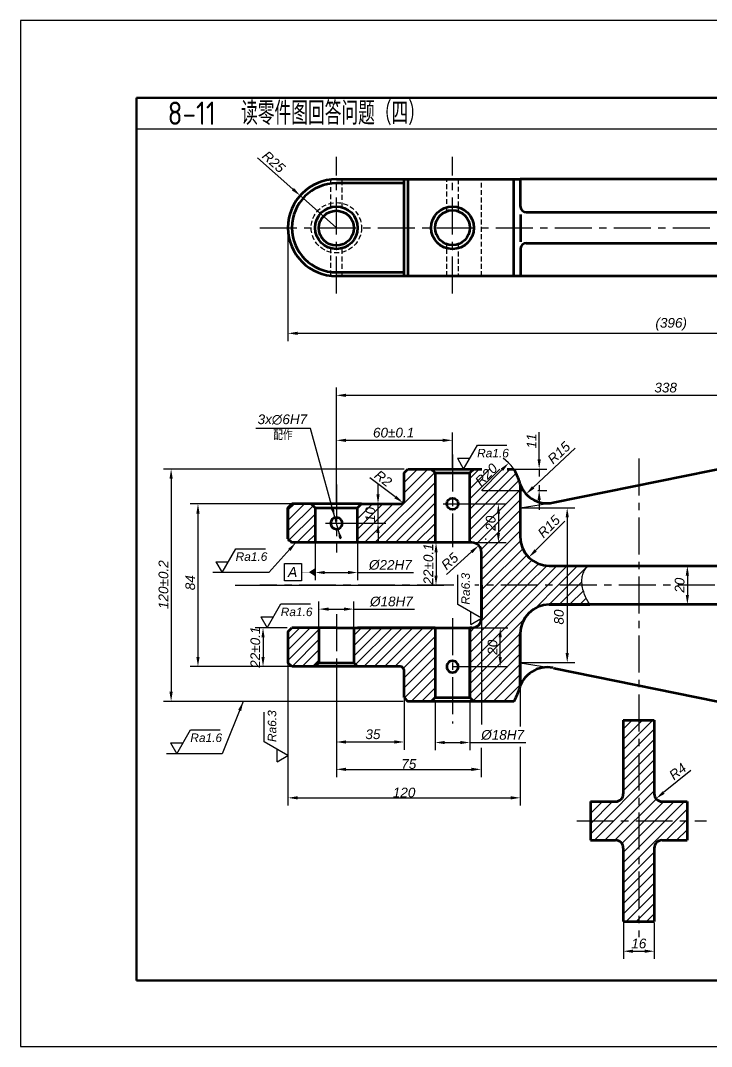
# Model space of a CAD drawing. Header units: millimetres. Extents: x 769 to 2439, y 381 to 1643.
# Drawn here: x 1645 to 1823.5, y 720.8 to 985.8 of the extents above; entities that cross this region are included whole.
import ezdxf
from ezdxf.enums import TextEntityAlignment as Align

# ---------------------------------------------------------------- set-up
doc = ezdxf.new("R2010")
doc.units = ezdxf.units.MM
for name, pattern in [('CENTER', [50.8, 31.75, -6.35, 6.35, -6.35]), ('HIDDEN', [9.525, 6.35, -3.175]), ('HIDDEN2', [0.1875, 0.125, -0.0625])]:
    doc.linetypes.add(name, pattern=pattern)
for name, color, linetype in [('7标注层', 7, 'Continuous'), ('ST尺寸', 7, 'Continuous'), ('文字', 7, 'Continuous'), ('答案细实线', 7, 'Continuous'), ('虚线', 250, 'HIDDEN')]:
    doc.layers.add(name, color=color, linetype=linetype)
doc.layers.add('答案粗实线', color=7, linetype='Continuous', lineweight=60)
doc.layers.add('粗实线', color=7, linetype='Continuous', lineweight=50)
doc.styles.add('DIM', font='ariali.ttf')
doc.styles.add('样式 1', font='ariali.ttf')
doc.styles.add('汉字', font='gbenor.shx', dxfattribs={"height": 5, "bigfont": 'gbcbig.shx'})
doc.dimstyles.new('ISO-25', dxfattribs={"dimtxt": 2.5, "dimasz": 2.5, "dimexe": 1.25, "dimexo": 0.625, "dimtad": 1, "dimdec": 0, "dimtxsty": '样式 1', "dimcen": 2.5, "dimadec": 0, "dimazin": 0, "dimtfac": 1, "dimtdec": 0, "dimtmove": 0, "dimatfit": 3, "dimfxl": 0, "dimarcsym": 0})
doc.dimstyles.get("Standard").update_dxf_attribs({"dimtxt": 2.5, "dimasz": 2.5, "dimexe": 2, "dimexo": 0.0625, "dimgap": 0.5, "dimtad": 1, "dimdec": 0, "dimzin": 0, "dimdsep": 46, "dimtxsty": 'DIM', "dimcen": 0.09, "dimadec": 0, "dimazin": 0, "dimtfac": 1, "dimtdec": 0, "dimtofl": 0, "dimtmove": 0, "dimatfit": 3, "dimfxl": 0, "dimtolj": 1, "dimtzin": 0, "dimarcsym": 0})
doc.dimstyles.new('副本 Standard', dxfattribs={"dimtxt": 2.5, "dimasz": 2.5, "dimexe": 2, "dimexo": 0.2, "dimgap": 0.7, "dimtad": 1, "dimdec": 0, "dimlfac": 2, "dimzin": 0, "dimdsep": 46, "dimtxsty": '汉字', "dimcen": 0.09, "dimadec": 0, "dimazin": 0, "dimtfac": 1, "dimtdec": 0, "dimtofl": 0, "dimtmove": 0, "dimatfit": 0, "dimfxl": 0, "dimtolj": 1, "dimtzin": 0, "dimarcsym": 0})
pattern_1 = [(45, (908.1816, 177.9406), (-1.3258252, 1.3258252), [])]
pattern_2 = [(45, (916.6283, 174.1512), (-1.3258252, 1.3258252), [])]

# ---------------------------------------------------------------- blocks, each defined once
blk = doc.blocks.new('*D71')
at = {"layer": '7标注层', "color": 0, "lineweight": -2, "transparency": 16777216}
for p, q in [((1715.42, 942.22), (1706.25, 950.35)), ((1726.54, 932.26), (1726.72, 932.26)), ((1726.63, 932.17), (1726.63, 932.35))]:
    blk.add_line(p, q, dxfattribs=at)
at = {"layer": '7标注层', "color": 0, "transparency": 16777216}
blk.add_solid([(1715.69, 942.53), (1715.14, 941.91), (1717.28, 940.56)], dxfattribs=at)
at = {"layer": 'Defpoints', "color": 0, "transparency": 16777216}
for p in [(1717.28, 940.56), (1726.63, 932.26)]:
    blk.add_point(p, dxfattribs=at)
at = {"layer": '7标注层', "color": 0, "transparency": 16777216, "insert": (1710.44, 949.28), "char_height": 2.5, "attachment_point": 5, "rotation": 318.4136, "style": 'DIM'}
blk.add_mtext('\\A1;R25', dxfattribs=at)
blk = doc.blocks.new('*D72')
at = {"layer": '7标注层', "color": 0, "lineweight": -2, "transparency": 16777216}
for p, q in [((1715.43, 860.92), (1688.88, 860.92)), ((1690.88, 858.42), (1690.88, 821.42)), ((1715.43, 818.92), (1688.88, 818.92))]:
    blk.add_line(p, q, dxfattribs=at)
at = {"layer": '7标注层', "color": 0, "transparency": 16777216}
for points in [[(1690.46, 858.42), (1691.3, 858.42), (1690.88, 860.92)], [(1690.46, 821.42), (1691.3, 821.42), (1690.88, 818.92)]]:
    blk.add_solid(points, dxfattribs=at)
at = {"layer": 'Defpoints', "color": 0, "transparency": 16777216}
for p in [(1715.63, 860.92), (1690.88, 818.92), (1715.63, 818.92)]:
    blk.add_point(p, dxfattribs=at)
at = {"layer": '7标注层', "color": 0, "transparency": 16777216, "insert": (1688.9, 840.57), "char_height": 2.5, "attachment_point": 5, "rotation": 90, "style": 'DIM'}
blk.add_mtext('\\A1;84', dxfattribs=at)
blk = doc.blocks.new('*D73')
at = {"layer": '7标注层', "color": 0, "lineweight": -2, "transparency": 16777216}
for p, q in [((1737.4, 863.42), (1737.4, 865.92)), ((1734.81, 860.92), (1739.4, 860.92)), ((1723.86, 855.92), (1739.4, 855.92)), ((1737.4, 853.42), (1737.4, 850.92))]:
    blk.add_line(p, q, dxfattribs=at)
at = {"layer": '7标注层', "color": 0, "transparency": 16777216}
for points in [[(1736.98, 863.42), (1737.81, 863.42), (1737.4, 860.92)], [(1736.98, 853.42), (1737.81, 853.42), (1737.4, 855.92)]]:
    blk.add_solid(points, dxfattribs=at)
at = {"layer": 'Defpoints', "color": 0, "transparency": 16777216}
for p in [(1734.61, 860.92), (1737.4, 860.92), (1723.66, 855.92)]:
    blk.add_point(p, dxfattribs=at)
at = {"layer": '7标注层', "color": 0, "transparency": 16777216, "insert": (1735.42, 858.18), "char_height": 2.5, "attachment_point": 5, "rotation": 90, "style": 'DIM'}
blk.add_mtext('\\A1;10', dxfattribs=at)
blk = doc.blocks.new('*D74')
at = {"layer": '7标注层', "color": 0, "lineweight": -2, "ltscale": 25.4, "transparency": 16777216}
for p, q in [((1721.13, 850.85), (1721.13, 841.2)), ((1732.13, 850.85), (1732.13, 841.2)), ((1723.63, 843.2), (1729.63, 843.2)), ((1732.13, 843.2), (1746.54, 843.2))]:
    blk.add_line(p, q, dxfattribs=at)
at = {"layer": '7标注层', "color": 0, "ltscale": 25.4, "transparency": 16777216}
for points in [[(1723.63, 843.62), (1723.63, 842.79), (1721.13, 843.2)], [(1729.63, 843.62), (1729.63, 842.79), (1732.13, 843.2)]]:
    blk.add_solid(points, dxfattribs=at)
at = {"layer": 'Defpoints', "color": 0, "ltscale": 25.4, "transparency": 16777216}
for p in [(1721.13, 850.92), (1732.13, 850.92), (1732.13, 843.2)]:
    blk.add_point(p, dxfattribs=at)
at = {"layer": '7标注层', "color": 0, "ltscale": 25.4, "transparency": 16777216, "insert": (1740.59, 845.13), "char_height": 2.5, "attachment_point": 5, "style": 'DIM'}
blk.add_mtext('\\A1;%%c22H7', dxfattribs=at)
blk = doc.blocks.new('*D75')
at = {"layer": '7标注层', "color": 0, "lineweight": -2, "ltscale": 25.4, "transparency": 16777216}
for p, q in [((1722.13, 828.98), (1722.13, 835.75)), ((1731.13, 828.98), (1731.13, 835.75)), ((1724.63, 833.75), (1728.63, 833.75)), ((1731.13, 833.75), (1746.81, 833.75))]:
    blk.add_line(p, q, dxfattribs=at)
at = {"layer": '7标注层', "color": 0, "ltscale": 25.4, "transparency": 16777216}
for points in [[(1724.63, 834.17), (1724.63, 833.34), (1722.13, 833.75)], [(1728.63, 834.17), (1728.63, 833.34), (1731.13, 833.75)]]:
    blk.add_solid(points, dxfattribs=at)
at = {"layer": 'Defpoints', "color": 0, "ltscale": 25.4, "transparency": 16777216}
for p in [(1731.13, 833.75), (1722.13, 828.92), (1731.13, 828.92)]:
    blk.add_point(p, dxfattribs=at)
at = {"layer": '7标注层', "color": 0, "ltscale": 25.4, "transparency": 16777216, "insert": (1740.86, 835.68), "char_height": 2.5, "attachment_point": 5, "style": 'DIM'}
blk.add_mtext('\\A1;%%c18H7', dxfattribs=at)
blk = doc.blocks.new('*D76')
at = {"layer": '7标注层', "color": 0, "lineweight": -2, "ltscale": 25.4, "transparency": 16777216}
for p, q in [((1752.13, 810.1), (1752.13, 797.29)), ((1761.13, 810.1), (1761.13, 797.29)), ((1754.63, 799.29), (1758.63, 799.29)), ((1761.13, 799.29), (1775.54, 799.29))]:
    blk.add_line(p, q, dxfattribs=at)
at = {"layer": '7标注层', "color": 0, "ltscale": 25.4, "transparency": 16777216}
for points in [[(1754.63, 799.71), (1754.63, 798.88), (1752.13, 799.29)], [(1758.63, 799.71), (1758.63, 798.88), (1761.13, 799.29)]]:
    blk.add_solid(points, dxfattribs=at)
at = {"layer": 'Defpoints', "color": 0, "ltscale": 25.4, "transparency": 16777216}
for p in [(1752.13, 810.17), (1761.13, 810.17), (1761.13, 799.29)]:
    blk.add_point(p, dxfattribs=at)
at = {"layer": '7标注层', "color": 0, "ltscale": 25.4, "transparency": 16777216, "insert": (1769.59, 801.22), "char_height": 2.5, "attachment_point": 5, "style": 'DIM'}
blk.add_mtext('\\A1;%%c18H7', dxfattribs=at)
blk = doc.blocks.new('*D81')
at = {"layer": '7标注层', "color": 0, "lineweight": -2, "transparency": 16777216}
for p, q in [((1807.35, 844.92), (1819.31, 844.92)), ((1817.31, 842.42), (1817.31, 837.42)), ((1807.35, 834.92), (1819.31, 834.92))]:
    blk.add_line(p, q, dxfattribs=at)
at = {"layer": '7标注层', "color": 0, "transparency": 16777216}
for points in [[(1816.89, 842.42), (1817.72, 842.42), (1817.31, 844.92)], [(1816.89, 837.42), (1817.72, 837.42), (1817.31, 834.92)]]:
    blk.add_solid(points, dxfattribs=at)
at = {"layer": 'Defpoints', "color": 0, "transparency": 16777216}
for p in [(1807.15, 844.92), (1807.15, 834.92), (1817.31, 834.92)]:
    blk.add_point(p, dxfattribs=at)
at = {"layer": '7标注层', "color": 0, "transparency": 16777216, "insert": (1815.33, 839.92), "char_height": 2.5, "attachment_point": 5, "rotation": 90, "style": 'DIM'}
blk.add_mtext('\\A1;20', dxfattribs=at)
blk = doc.blocks.new('*D82')
at = {"layer": '7标注层', "color": 0, "lineweight": -2, "transparency": 16777216}
for p, q in [((1765.17, 851.86), (1765.35, 851.86)), ((1765.26, 851.77), (1765.26, 851.95)), ((1761.55, 848.51), (1755.11, 842.7))]:
    blk.add_line(p, q, dxfattribs=at)
at = {"layer": '7标注层', "color": 0, "transparency": 16777216}
blk.add_solid([(1761.27, 848.82), (1761.82, 848.2), (1763.4, 850.18)], dxfattribs=at)
at = {"layer": 'Defpoints', "color": 0, "transparency": 16777216}
for p in [(1765.26, 851.86), (1763.4, 850.18)]:
    blk.add_point(p, dxfattribs=at)
at = {"layer": '7标注层', "color": 0, "transparency": 16777216, "insert": (1755.93, 846.1), "char_height": 2.5, "attachment_point": 5, "rotation": 42.0527, "style": 'DIM'}
blk.add_mtext('\\A1;R5', dxfattribs=at)
blk = doc.blocks.new('*D83')
at = {"layer": '7标注层', "color": 0, "lineweight": -2, "transparency": 16777216}
for p, q in [((1774.33, 859.92), (1788.27, 859.92)), ((1786.27, 857.42), (1786.27, 822.42)), ((1774.33, 819.92), (1788.27, 819.92))]:
    blk.add_line(p, q, dxfattribs=at)
at = {"layer": '7标注层', "color": 0, "transparency": 16777216}
for points in [[(1785.86, 857.42), (1786.69, 857.42), (1786.27, 859.92)], [(1785.86, 822.42), (1786.69, 822.42), (1786.27, 819.92)]]:
    blk.add_solid(points, dxfattribs=at)
at = {"layer": 'Defpoints', "color": 0, "transparency": 16777216}
for p in [(1774.13, 859.92), (1774.13, 819.92), (1786.27, 819.92)]:
    blk.add_point(p, dxfattribs=at)
at = {"layer": '7标注层', "color": 0, "transparency": 16777216, "insert": (1784.14, 831.7), "char_height": 2.5, "attachment_point": 5, "rotation": 90, "style": 'DIM'}
blk.add_mtext('\\A1;80', dxfattribs=at)
blk = doc.blocks.new('*D84')
at = {"layer": '7标注层', "color": 0, "lineweight": -2, "transparency": 16777216}
for p, q in [((1756.83, 828.92), (1770.97, 828.92)), ((1768.97, 821.39), (1768.97, 826.42)), ((1756.83, 818.89), (1770.97, 818.89))]:
    blk.add_line(p, q, dxfattribs=at)
at = {"layer": '7标注层', "color": 0, "transparency": 16777216}
for points in [[(1768.55, 826.42), (1769.38, 826.42), (1768.97, 828.92)], [(1768.55, 821.39), (1769.38, 821.39), (1768.97, 818.89)]]:
    blk.add_solid(points, dxfattribs=at)
at = {"layer": 'Defpoints', "color": 0, "transparency": 16777216}
for p in [(1756.63, 828.92), (1768.97, 828.92), (1756.63, 818.89)]:
    blk.add_point(p, dxfattribs=at)
at = {"layer": '7标注层', "color": 0, "transparency": 16777216, "insert": (1766.99, 823.9), "char_height": 2.5, "attachment_point": 5, "rotation": 90, "style": 'DIM'}
blk.add_mtext('\\A1;20', dxfattribs=at)
blk = doc.blocks.new('*D85')
at = {"layer": '7标注层', "color": 0, "lineweight": -2, "transparency": 16777216}
for p, q in [((1754.22, 860.94), (1770.49, 860.94)), ((1768.49, 858.44), (1768.49, 853.42)), ((1756.83, 850.92), (1770.49, 850.92))]:
    blk.add_line(p, q, dxfattribs=at)
at = {"layer": '7标注层', "color": 0, "transparency": 16777216}
for points in [[(1768.08, 858.44), (1768.91, 858.44), (1768.49, 860.94)], [(1768.08, 853.42), (1768.91, 853.42), (1768.49, 850.92)]]:
    blk.add_solid(points, dxfattribs=at)
at = {"layer": 'Defpoints', "color": 0, "transparency": 16777216}
for p in [(1754.02, 860.94), (1756.63, 850.92), (1768.49, 850.92)]:
    blk.add_point(p, dxfattribs=at)
at = {"layer": '7标注层', "color": 0, "transparency": 16777216, "insert": (1766.52, 855.93), "char_height": 2.5, "attachment_point": 5, "rotation": 90, "style": 'DIM'}
blk.add_mtext('\\A1;20', dxfattribs=at)
blk = doc.blocks.new('*D86')
at = {"layer": '7标注层', "color": 0, "lineweight": -2, "transparency": 16777216}
for p, q in [((1713.93, 828.92), (1705.69, 828.92)), ((1707.69, 826.42), (1707.69, 821.42)), ((1713.93, 818.92), (1705.69, 818.92))]:
    blk.add_line(p, q, dxfattribs=at)
at = {"layer": '7标注层', "color": 0, "transparency": 16777216}
for points in [[(1707.27, 826.42), (1708.1, 826.42), (1707.69, 828.92)], [(1707.27, 821.42), (1708.1, 821.42), (1707.69, 818.92)]]:
    blk.add_solid(points, dxfattribs=at)
at = {"layer": 'Defpoints', "color": 0, "transparency": 16777216}
for p in [(1714.13, 828.92), (1707.69, 818.92), (1714.13, 818.92)]:
    blk.add_point(p, dxfattribs=at)
at = {"layer": '7标注层', "color": 0, "transparency": 16777216, "insert": (1705.71, 823.92), "char_height": 2.5, "attachment_point": 5, "rotation": 90, "style": 'DIM'}
blk.add_mtext('\\A1;22%%p0.1', dxfattribs=at)
blk = doc.blocks.new('*D87')
at = {"layer": '7标注层', "color": 0, "lineweight": -2, "transparency": 16777216}
for p, q in [((1714.81, 850.92), (1754.38, 850.92)), ((1752.38, 848.42), (1752.38, 842.42)), ((1700.52, 839.92), (1754.38, 839.92))]:
    blk.add_line(p, q, dxfattribs=at)
at = {"layer": '7标注层', "color": 0, "transparency": 16777216}
for points in [[(1751.97, 848.42), (1752.8, 848.42), (1752.38, 850.92)], [(1751.97, 842.42), (1752.8, 842.42), (1752.38, 839.92)]]:
    blk.add_solid(points, dxfattribs=at)
at = {"layer": 'Defpoints', "color": 0, "transparency": 16777216}
for p in [(1714.61, 850.92), (1700.32, 839.92), (1752.38, 839.92)]:
    blk.add_point(p, dxfattribs=at)
at = {"layer": '7标注层', "color": 0, "transparency": 16777216, "insert": (1750.41, 845.42), "char_height": 2.5, "attachment_point": 5, "rotation": 90, "style": 'DIM'}
blk.add_mtext('\\A1;22%%p0.1', dxfattribs=at)
blk = doc.blocks.new('*D88')
at = {"layer": '7标注层', "color": 0, "lineweight": -2, "transparency": 16777216}
for p, q in [((1726.63, 861.12), (1726.63, 879.35)), ((1729.13, 877.35), (1754.13, 877.35)), ((1756.63, 870.12), (1756.63, 879.35))]:
    blk.add_line(p, q, dxfattribs=at)
at = {"layer": '7标注层', "color": 0, "transparency": 16777216}
for points in [[(1729.13, 877.76), (1729.13, 876.93), (1726.63, 877.35)], [(1754.13, 877.76), (1754.13, 876.93), (1756.63, 877.35)]]:
    blk.add_solid(points, dxfattribs=at)
at = {"layer": 'Defpoints', "color": 0, "transparency": 16777216}
for p in [(1756.63, 877.35), (1756.63, 869.92), (1726.63, 860.92)]:
    blk.add_point(p, dxfattribs=at)
at = {"layer": '7标注层', "color": 0, "transparency": 16777216, "insert": (1741.42, 879.32), "char_height": 2.5, "attachment_point": 5, "style": 'DIM'}
blk.add_mtext('\\A1;60%%p0.1', dxfattribs=at)
blk = doc.blocks.new('*D89')
at = {"layer": '7标注层', "color": 0, "lineweight": -2, "transparency": 16777216}
for p, q in [((1744.18, 869.92), (1681.94, 869.92)), ((1683.94, 867.42), (1683.94, 812.42)), ((1743.93, 809.92), (1681.94, 809.92))]:
    blk.add_line(p, q, dxfattribs=at)
at = {"layer": '7标注层', "color": 0, "transparency": 16777216}
for points in [[(1683.52, 867.42), (1684.36, 867.42), (1683.94, 869.92)], [(1683.52, 812.42), (1684.36, 812.42), (1683.94, 809.92)]]:
    blk.add_solid(points, dxfattribs=at)
at = {"layer": 'Defpoints', "color": 0, "transparency": 16777216}
for p in [(1744.38, 869.92), (1683.94, 809.92), (1744.13, 809.92)]:
    blk.add_point(p, dxfattribs=at)
at = {"layer": '7标注层', "color": 0, "transparency": 16777216, "insert": (1681.97, 840.07), "char_height": 2.5, "attachment_point": 5, "rotation": 90, "style": 'DIM'}
blk.add_mtext('\\A1;120%%p0.2', dxfattribs=at)
blk = doc.blocks.new('*D90')
at = {"layer": '7标注层', "color": 0, "lineweight": -2, "transparency": 16777216}
for p, q in [((1726.63, 818.72), (1726.63, 797.43)), ((1744.13, 810.72), (1744.13, 797.43)), ((1729.13, 799.43), (1741.63, 799.43))]:
    blk.add_line(p, q, dxfattribs=at)
at = {"layer": '7标注层', "color": 0, "transparency": 16777216}
for points in [[(1729.13, 799.85), (1729.13, 799.01), (1726.63, 799.43)], [(1741.63, 799.85), (1741.63, 799.01), (1744.13, 799.43)]]:
    blk.add_solid(points, dxfattribs=at)
at = {"layer": 'Defpoints', "color": 0, "transparency": 16777216}
for p in [(1726.63, 818.92), (1744.13, 810.92), (1744.13, 799.43)]:
    blk.add_point(p, dxfattribs=at)
at = {"layer": '7标注层', "color": 0, "transparency": 16777216, "insert": (1736.08, 801.41), "char_height": 2.5, "attachment_point": 5, "style": 'DIM'}
blk.add_mtext('\\A1;35', dxfattribs=at)
blk = doc.blocks.new('*D93')
at = {"layer": '7标注层', "color": 0, "lineweight": -2, "transparency": 16777216}
for p, q in [((1726.63, 861.12), (1726.63, 890.97)), ((1895.63, 885.12), (1895.63, 890.97)), ((1729.13, 888.97), (1893.13, 888.97))]:
    blk.add_line(p, q, dxfattribs=at)
at = {"layer": '7标注层', "color": 0, "transparency": 16777216}
for points in [[(1729.13, 889.39), (1729.13, 888.56), (1726.63, 888.97)], [(1893.13, 889.39), (1893.13, 888.56), (1895.63, 888.97)]]:
    blk.add_solid(points, dxfattribs=at)
at = {"layer": 'Defpoints', "color": 0, "transparency": 16777216}
for p in [(1895.63, 888.97), (1895.63, 884.92), (1726.63, 860.92)]:
    blk.add_point(p, dxfattribs=at)
at = {"layer": '7标注层', "color": 0, "transparency": 16777216, "insert": (1811.71, 890.95), "char_height": 2.5, "attachment_point": 5, "style": 'DIM'}
blk.add_mtext('\\A1;338', dxfattribs=at)
blk = doc.blocks.new('*D94')
at = {"layer": '7标注层', "color": 0, "lineweight": -2, "transparency": 16777216}
for p, q in [((1714.13, 932.06), (1714.13, 902.99)), ((1912.13, 932.06), (1912.13, 902.99)), ((1716.63, 904.99), (1909.63, 904.99))]:
    blk.add_line(p, q, dxfattribs=at)
at = {"layer": '7标注层', "color": 0, "transparency": 16777216}
for points in [[(1716.63, 905.4), (1716.63, 904.57), (1714.13, 904.99)], [(1909.63, 905.4), (1909.63, 904.57), (1912.13, 904.99)]]:
    blk.add_solid(points, dxfattribs=at)
at = {"layer": 'Defpoints', "color": 0, "transparency": 16777216}
for p in [(1714.13, 932.26), (1912.13, 932.26), (1912.13, 904.99)]:
    blk.add_point(p, dxfattribs=at)
at = {"layer": '7标注层', "color": 0, "transparency": 16777216, "insert": (1813.13, 907.32), "char_height": 2.5, "attachment_point": 5, "style": 'DIM'}
blk.add_mtext('\\A1;(396)', dxfattribs=at)
blk = doc.blocks.new('*D207')
at = {"layer": 'Defpoints', "color": 0, "transparency": 16777216}
for p in [(1800.77, 753.03), (1808.77, 753.03), (1808.77, 745.39)]:
    blk.add_point(p, dxfattribs=at)
at = {"layer": 'ST尺寸', "color": 0, "lineweight": -2, "transparency": 16777216}
for p, q in [((1800.77, 752.83), (1800.77, 743.39)), ((1808.77, 752.83), (1808.77, 743.39)), ((1803.27, 745.39), (1806.27, 745.39))]:
    blk.add_line(p, q, dxfattribs=at)
at = {"layer": 'ST尺寸', "color": 0, "transparency": 16777216}
for points in [[(1803.27, 745.81), (1803.27, 744.97), (1800.77, 745.39)], [(1806.27, 745.81), (1806.27, 744.97), (1808.77, 745.39)]]:
    blk.add_solid(points, dxfattribs=at)
at = {"layer": 'ST尺寸', "color": 0, "transparency": 16777216, "insert": (1804.77, 747.37), "char_height": 2.5, "attachment_point": 5, "style": 'DIM'}
blk.add_mtext('\\A1;16', dxfattribs=at)
blk = doc.blocks.new('*D208')
at = {"layer": 'Defpoints', "color": 0, "transparency": 16777216}
for p in [(1809.21, 784.78), (1810.77, 786.03)]:
    blk.add_point(p, dxfattribs=at)
at = {"layer": 'ST尺寸', "color": 0, "lineweight": -2, "transparency": 16777216}
blk.add_line((1818.23, 792.08), (1811.16, 786.35), dxfattribs=at)
at = {"layer": 'ST尺寸', "color": 0, "transparency": 16777216}
blk.add_solid([(1810.89, 786.67), (1811.42, 786.03), (1809.21, 784.78)], dxfattribs=at)
at = {"layer": 'ST尺寸', "color": 0, "transparency": 16777216, "insert": (1814.81, 791.82), "char_height": 2.5, "attachment_point": 5, "rotation": 39.0236, "style": 'DIM'}
blk.add_mtext('\\A1;R4', dxfattribs=at)
blk = doc.blocks.new('*D209')
at = {"layer": 'Defpoints', "color": 0, "transparency": 16777216}
for p in [(1781.63, 852.42), (1776.33, 847.11)]:
    blk.add_point(p, dxfattribs=at)
at = {"layer": 'ST尺寸', "color": 0, "lineweight": -2, "transparency": 16777216}
blk.add_line((1785.65, 856.43), (1778.1, 848.88), dxfattribs=at)
at = {"layer": 'ST尺寸', "color": 0, "transparency": 16777216}
blk.add_solid([(1777.8, 849.17), (1778.39, 848.59), (1776.33, 847.11)], dxfattribs=at)
at = {"layer": 'ST尺寸', "color": 0, "transparency": 16777216, "insert": (1781.53, 855.11), "char_height": 2.5, "attachment_point": 5, "rotation": 45, "style": 'DIM'}
blk.add_mtext('\\A1;R15', dxfattribs=at)
blk = doc.blocks.new('*D210')
at = {"layer": 'Defpoints', "color": 0, "transparency": 16777216}
for p in [(1771.17, 871.52), (1764.13, 864.42)]:
    blk.add_point(p, dxfattribs=at)
at = {"layer": 'ST尺寸', "color": 0, "lineweight": -2, "transparency": 16777216}
blk.add_line((1764.13, 864.42), (1769.41, 869.75), dxfattribs=at)
at = {"layer": 'ST尺寸', "color": 0, "transparency": 16777216}
blk.add_solid([(1769.11, 870.04), (1769.71, 869.45), (1771.17, 871.52)], dxfattribs=at)
at = {"layer": 'ST尺寸', "color": 0, "transparency": 16777216, "insert": (1765.37, 868.47), "char_height": 2.5, "attachment_point": 5, "rotation": 45.2911, "style": 'DIM'}
blk.add_mtext('\\A1;R20', dxfattribs=at)
blk = doc.blocks.new('*D211')
at = {"layer": 'Defpoints', "color": 0, "transparency": 16777216}
for p in [(1781.12, 868.61), (1775.65, 863.48)]:
    blk.add_point(p, dxfattribs=at)
at = {"layer": 'ST尺寸', "color": 0, "lineweight": -2, "transparency": 16777216}
blk.add_line((1788.29, 875.31), (1777.47, 865.19), dxfattribs=at)
at = {"layer": 'ST尺寸', "color": 0, "transparency": 16777216}
blk.add_solid([(1777.19, 865.5), (1777.76, 864.89), (1775.65, 863.48)], dxfattribs=at)
at = {"layer": 'ST尺寸', "color": 0, "transparency": 16777216, "insert": (1784.13, 874.13), "char_height": 2.5, "attachment_point": 5, "rotation": 43.1009, "style": 'DIM'}
blk.add_mtext('\\A1;R15', dxfattribs=at)

msp = doc.modelspace()

# ---------------------------------------------------------------- hatches: boundary and pattern name
at = {"layer": 'ST尺寸'}
h = msp.add_hatch(dxfattribs=at)
h.set_pattern_fill('ANSI31', color=256, scale=15, style=0)
h.set_pattern_definition(pattern_2)
h.paths.add_polyline_path([(1790.088, 839.915), (1790.036, 840.296), (1790.003, 840.668), (1789.989, 841.031), (1789.995, 841.384), (1790.021, 841.729), (1790.065, 842.064), (1790.13, 842.39), (1790.214, 842.707), (1790.317, 843.015), (1790.44, 843.314), (1790.582, 843.604), (1790.744, 843.884), (1790.925, 844.156), (1791.126, 844.418), (1791.346, 844.671), (1791.586, 844.915), (1781.634, 844.915, -0.4142136), (1774.134, 852.415), (1774.134, 865.89, -0.0322209), (1773.843, 866.811, 0.0853168), (1772.486, 869.915), (1771.817, 869.915), (1770.747, 869.915), (1764.23, 869.915), (1762.134, 869.915), (1761.134, 868.915), (1761.134, 850.915), (1761.634, 850.915, -0.4142136), (1764.134, 848.415), (1764.134, 839.915)])
h.paths.add_polyline_path([(1752.134, 850.915), (1752.134, 868.915), (1751.134, 869.915), (1745.134, 869.915), (1744.134, 868.915), (1744.134, 861.915, -0.4142136), (1743.134, 860.915), (1733.134, 860.915), (1732.134, 859.915), (1732.134, 850.915)])
h.paths.add_polyline_path([(1764.617, 853.446), (1764.617, 858.408), (1768.42, 858.408), (1768.42, 853.446)], flags=24)
h.paths.add_polyline_path([(1761.369, 867.134), (1766.664, 872.483), (1769.366, 869.807), (1764.072, 864.459)], flags=9)
h.paths.add_polyline_path([(1733.518, 855.855), (1733.518, 860.505), (1737.321, 860.505), (1737.321, 855.855)], flags=24)
h = msp.add_hatch(dxfattribs=at)
h.set_pattern_fill('ANSI31', color=256, scale=15, style=0)
h.set_pattern_definition(pattern_1)
h.paths.add_polyline_path([(1721.134, 860.665), (1720.884, 860.915), (1714.384, 860.915), (1714.134, 860.665), (1714.134, 850.915), (1721.134, 850.915)])
h = msp.add_hatch(dxfattribs=at)
h.set_pattern_fill('ANSI31', color=256, scale=15, style=0)
h.set_pattern_definition(pattern_2)
h.paths.add_polyline_path([(1764.134, 831.399, -0.4123078), (1761.634, 828.915), (1761.134, 828.915), (1761.134, 810.915), (1762.134, 809.915), (1764.064, 809.915)])
h.paths.add_polyline_path([(1722.134, 828.915), (1715.134, 828.915), (1714.134, 827.915), (1714.134, 819.915), (1715.134, 818.915), (1721.134, 818.915), (1722.134, 819.915)])
h.paths.add_polyline_path([(1743.134, 818.915, -0.4142136), (1744.134, 817.915), (1744.134, 810.915), (1745.134, 809.915), (1751.134, 809.915), (1752.134, 810.915), (1752.134, 828.915), (1731.134, 828.915), (1731.134, 819.915), (1732.134, 818.915)])
h.paths.add_polyline_path([(1764.064, 809.915), (1772.486, 809.915, 0.0853168), (1773.843, 813.02, -0.0322209), (1774.134, 813.94), (1774.134, 827.415, -0.4142136), (1781.634, 834.915), (1792.073, 834.915), (1791.685, 835.606), (1791.338, 836.277), (1791.03, 836.93), (1790.762, 837.564), (1790.534, 838.18), (1790.346, 838.777), (1790.197, 839.356), (1790.088, 839.915), (1764.134, 839.915), (1764.134, 831.415, -0.0016278), (1764.134, 831.399)])
h.paths.add_polyline_path([(1765.089, 821.42), (1765.089, 826.383), (1768.892, 826.383), (1768.892, 821.42)], flags=24)
h = msp.add_hatch(dxfattribs=at)
h.set_pattern_fill('ANSI31', color=256, scale=15, style=0)
h.set_pattern_definition(pattern_1)
h.paths.add_polyline_path([(1804.767, 779.034), (1792.267, 779.034), (1792.267, 774.034), (1798.767, 774.034, -0.4142136), (1800.767, 772.034), (1800.767, 753.034), (1804.767, 753.034)])
h.paths.add_polyline_path([(1804.767, 805.034), (1800.767, 805.034), (1800.767, 786.034, -0.4142136), (1798.767, 784.034), (1792.267, 784.034), (1792.267, 779.034), (1804.767, 779.034)])
h.paths.add_polyline_path([(1817.267, 784.034), (1810.767, 784.034, -0.4142136), (1808.767, 786.034), (1808.767, 805.034), (1804.767, 805.034), (1804.767, 779.034), (1817.267, 779.034)])
h.paths.add_polyline_path([(1817.267, 779.034), (1804.767, 779.034), (1804.767, 753.034), (1808.767, 753.034), (1808.767, 772.034, -0.4142136), (1810.767, 774.034), (1817.267, 774.034)])
at = {"layer": '答案细实线'}
msp.add_hatch(color=256, dxfattribs=at).paths.add_polyline_path([(1721.135, 842.275), (1721.135, 844.288), (1719.61, 843.281)])

# ---------------------------------------------------------------- linework, layer by layer
at = {"linetype": 'CENTER', "ltscale": 0.3}
for p, q in [((1726.634, 915.283), (1726.634, 950.569)), ((1756.634, 915.283), (1756.634, 950.569)), ((1706.889, 932.262), (1890.075, 932.262)), ((1756.634, 873.65), (1756.634, 849.766)), ((1804.767, 872.641), (1804.767, 749.011)), ((1726.634, 865.915), (1726.634, 848.415)), ((1757.009, 839.915), (1706.889, 839.915)), ((1915.837, 839.915), (1762.434, 839.915)), ((1726.634, 832.415), (1726.634, 813.915)), ((1756.634, 831.415), (1756.634, 804.242)), ((1788.734, 779.034), (1822.261, 779.034))]:
    msp.add_line(p, q, dxfattribs=at)
at = {"layer": '7标注层'}
for p, q in [((1759.504, 869.915), (1763.06, 876.075)), ((1759.504, 869.915), (1763.06, 876.075)), ((1763.06, 876.075), (1770.713, 876.075)), ((1757.887, 872.715), (1761.121, 872.715)), ((1757.887, 872.715), (1759.504, 869.915)), ((1757.887, 872.715), (1759.504, 869.915)), ((1757.887, 872.715), (1761.121, 872.715)), ((1697.119, 843.188), (1700.675, 849.348)), ((1697.119, 843.188), (1700.675, 849.348)), ((1700.675, 849.348), (1708.328, 849.348)), ((1695.502, 845.988), (1698.735, 845.988)), ((1695.502, 845.988), (1697.119, 843.188)), ((1695.502, 845.988), (1697.119, 843.188)), ((1695.502, 845.988), (1698.735, 845.988)), ((1757.974, 834.972), (1757.974, 842.624)), ((1708.768, 828.915), (1712.325, 835.075)), ((1708.768, 828.915), (1712.325, 835.075)), ((1712.325, 835.075), (1719.977, 835.075)), ((1764.134, 831.415), (1757.974, 834.972)), ((1764.134, 831.415), (1757.974, 834.972)), ((1761.334, 829.799), (1761.334, 833.032)), ((1761.334, 829.799), (1761.334, 833.032)), ((1707.152, 831.715), (1710.385, 831.715)), ((1707.152, 831.715), (1708.768, 828.915)), ((1707.152, 831.715), (1708.768, 828.915)), ((1707.152, 831.715), (1710.385, 831.715)), ((1761.334, 829.799), (1764.134, 831.415)), ((1761.334, 829.799), (1764.134, 831.415)), ((1707.974, 799.484), (1707.974, 807.137)), ((1685.417, 796.398), (1688.973, 802.558)), ((1685.417, 796.398), (1688.973, 802.558)), ((1688.973, 802.558), (1696.626, 802.558)), ((1683.8, 799.198), (1687.033, 799.198)), ((1683.8, 799.198), (1685.417, 796.398)), ((1683.8, 799.198), (1685.417, 796.398)), ((1683.8, 799.198), (1687.033, 799.198)), ((1714.134, 795.928), (1707.974, 799.484)), ((1714.134, 795.928), (1707.974, 799.484)), ((1711.334, 794.311), (1711.334, 797.544)), ((1711.334, 794.311), (1711.334, 797.544)), ((1711.334, 794.311), (1714.134, 795.928)), ((1711.334, 794.311), (1714.134, 795.928))]:
    msp.add_line(p, q, dxfattribs=at)
at = {"layer": '7标注层', "ltscale": 25.4}
for p, q in [((1741.847, 862.716), (1735.288, 867.673)), ((1743.044, 861.915), (1743.224, 861.915)), ((1743.134, 861.825), (1743.134, 862.005)), ((1774.134, 859.915), (1782.814, 861.298)), ((1714.134, 819.915), (1714.134, 783.007)), ((1726.634, 818.853), (1726.634, 790.366)), ((1774.134, 819.915), (1782.814, 818.533)), ((1774.134, 813.392), (1774.134, 803.412)), ((1764.044, 797.919), (1764.044, 790.366)), ((1774.134, 798.2), (1774.134, 783.007)), ((1729.134, 792.366), (1761.544, 792.366)), ((1716.634, 785.007), (1771.634, 785.007))]:
    msp.add_line(p, q, dxfattribs=at)
msp.add_lwpolyline([(1727.784, 851.817), (1719.934, 880.425), (1719.934, 880.425)], dxfattribs=at)
for points in [[(1742.098, 863.048), (1741.596, 862.383), (1743.842, 861.208)], [(1726.012, 859.864), (1726.271, 857.342), (1725.208, 859.644)], [(1728.108, 852.185), (1727.05, 854.488), (1727.304, 851.966)], [(1729.134, 792.783), (1729.134, 791.949), (1726.634, 792.366)], [(1761.544, 792.783), (1761.544, 791.949), (1764.044, 792.366)], [(1716.634, 785.424), (1716.634, 784.591), (1714.134, 785.007)], [(1771.634, 785.424), (1771.634, 784.591), (1774.134, 785.007)]]:
    msp.add_solid(points, dxfattribs=at)
at = {"layer": 'ST尺寸'}
for p, q in [((1717.285, 940.559), (1726.634, 932.262)), ((1719.934, 880.425), (1705.84, 880.425)), ((1779.026, 872.415), (1779.026, 879.416)), ((1771.817, 869.915), (1781.026, 869.915)), ((1779.026, 869.915), (1779.026, 868.032)), ((1764.334, 864.415), (1774.906, 864.415)), ((1778.654, 864.415), (1781.026, 864.415)), ((1779.026, 865.737), (1779.026, 864.415)), ((1779.026, 861.915), (1779.026, 859.415)), ((1737.398, 855.915), (1737.398, 860.915)), ((1764.134, 831.415), (1764.134, 803.96))]:
    msp.add_line(p, q, dxfattribs=at)
msp.add_arc((1764.134, 864.415), 10, 13.86107, 56.21738, dxfattribs=at)
for points in [[(1778.609, 872.415), (1779.443, 872.415), (1779.026, 869.915)], [(1778.609, 861.915), (1779.443, 861.915), (1779.026, 864.415)]]:
    msp.add_solid(points, dxfattribs=at)
at = {"layer": '答案粗实线', "color": 7, "linetype": 'Continuous', "ltscale": 25.4}
for p, q in [((1726.634, 944.762), (1743.134, 944.762)), ((1744.134, 943.767), (1726.634, 943.767)), ((1743.134, 944.762), (1744.384, 944.762)), ((1744.134, 919.762), (1744.134, 944.762)), ((1744.384, 944.762), (1774.134, 944.762)), ((1745.134, 944.762), (1745.134, 919.762)), ((1772.486, 919.762), (1772.486, 944.762)), ((1776.634, 944.762), (1774.134, 944.762)), ((1774.197, 937.762), (1774.197, 944.762)), ((1854.264, 944.762), (1776.634, 944.762)), ((1774.197, 935.689), (1774.197, 928.595)), ((1775.697, 936.262), (1782.814, 936.262)), ((1782.814, 936.262), (1871.041, 936.262)), ((1775.697, 928.262), (1782.814, 928.262)), ((1782.814, 928.262), (1871.041, 928.262)), ((1774.197, 926.762), (1774.197, 919.762)), ((1726.634, 920.762), (1744.134, 920.762)), ((1743.134, 919.762), (1726.634, 919.762)), ((1744.384, 919.762), (1743.134, 919.762)), ((1774.134, 919.762), (1744.384, 919.762)), ((1776.634, 919.762), (1774.134, 919.762)), ((1854.264, 919.762), (1776.634, 919.762)), ((1744.134, 868.915), (1745.134, 869.915)), ((1745.134, 869.915), (1764.23, 869.915)), ((1752.134, 868.915), (1751.134, 869.915)), ((1762.134, 869.915), (1761.134, 868.915)), ((1770.747, 869.915), (1772.486, 869.915)), ((1744.134, 861.915), (1744.134, 868.915)), ((1752.134, 868.915), (1752.134, 850.915)), ((1752.134, 868.915), (1752.134, 850.915)), ((1752.134, 868.915), (1761.134, 868.915)), ((1761.134, 850.915), (1761.134, 868.915)), ((1761.134, 850.915), (1761.134, 868.915)), ((1774.134, 865.89), (1774.134, 852.415)), ((1774.134, 865.89), (1774.134, 852.415)), ((1714.134, 859.915), (1715.134, 860.915)), ((1714.134, 851.915), (1714.134, 859.915)), ((1714.134, 859.915), (1714.134, 851.915)), ((1733.134, 860.915), (1715.134, 860.915)), ((1721.134, 859.915), (1720.134, 860.915)), ((1721.134, 859.915), (1721.134, 850.915)), ((1721.134, 859.915), (1721.134, 850.915)), ((1721.134, 859.915), (1732.134, 859.915)), ((1732.134, 859.915), (1733.134, 860.915)), ((1732.134, 850.915), (1732.134, 859.915)), ((1732.134, 850.915), (1732.134, 859.915)), ((1733.134, 860.915), (1743.134, 860.915)), ((1714.134, 851.915), (1715.134, 850.915)), ((1721.134, 850.915), (1715.134, 850.915)), ((1726.634, 850.915), (1715.134, 850.915)), ((1721.134, 850.915), (1721.134, 850.915)), ((1761.634, 850.915), (1726.634, 850.915)), ((1732.134, 850.915), (1732.134, 850.915)), ((1752.134, 850.915), (1732.134, 850.915)), ((1761.634, 850.915), (1761.134, 850.915)), ((1764.134, 839.915), (1764.134, 848.415)), ((1764.134, 831.415), (1764.134, 848.415)), ((1781.634, 844.915), (1791.586, 844.915)), ((1781.634, 844.915), (1828.863, 844.915)), ((1764.134, 839.915), (1764.134, 839.915)), ((1764.134, 839.915), (1764.134, 831.415)), ((1781.634, 834.915), (1792.073, 834.915)), ((1828.863, 834.915), (1781.634, 834.915)), ((1714.134, 827.915), (1715.134, 828.915)), ((1714.134, 827.915), (1714.134, 819.915)), ((1714.134, 827.915), (1714.134, 819.915)), ((1721.134, 828.915), (1715.134, 828.915)), ((1726.634, 828.915), (1715.134, 828.915)), ((1726.634, 828.915), (1761.634, 828.915)), ((1752.134, 828.915), (1732.134, 828.915)), ((1752.134, 828.915), (1752.134, 810.915)), ((1761.134, 828.915), (1761.134, 810.915)), ((1761.634, 828.915), (1761.134, 828.915)), ((1761.134, 810.915), (1761.134, 828.915)), ((1774.134, 813.94), (1774.134, 827.415)), ((1774.134, 827.415), (1774.134, 813.94)), ((1715.134, 818.915), (1714.134, 819.915)), ((1714.134, 819.165), (1714.134, 819.165)), ((1732.134, 818.915), (1715.134, 818.915)), ((1743.134, 818.915), (1732.134, 818.915)), ((1744.134, 810.915), (1744.134, 817.915)), ((1744.134, 810.915), (1745.134, 809.915)), ((1751.134, 809.915), (1752.134, 810.915)), ((1752.134, 810.915), (1761.134, 810.915)), ((1761.134, 810.915), (1762.134, 809.915)), ((1751.134, 809.915), (1745.134, 809.915)), ((1772.486, 809.915), (1751.134, 809.915))]:
    msp.add_line(p, q, dxfattribs=at)
at = {"layer": '答案粗实线', "ltscale": 25.4}
for p, q in [((1782.624, 861.259), (1872.541, 879.598)), ((1722.134, 828.915), (1722.134, 819.915)), ((1731.134, 828.915), (1731.134, 819.915)), ((1722.134, 819.915), (1721.134, 818.915)), ((1722.134, 819.915), (1731.134, 819.915)), ((1731.134, 819.915), (1732.134, 818.915)), ((1782.814, 818.533), (1872.541, 800.232)), ((1800.767, 805.034), (1800.767, 786.034)), ((1800.767, 805.034), (1808.767, 805.034)), ((1808.767, 805.034), (1808.767, 786.034)), ((1792.267, 784.034), (1798.767, 784.034)), ((1792.267, 784.034), (1792.267, 774.034)), ((1810.767, 784.034), (1817.267, 784.034)), ((1817.267, 784.034), (1817.267, 774.034)), ((1792.267, 774.034), (1798.767, 774.034)), ((1810.767, 774.034), (1817.267, 774.034)), ((1800.767, 772.034), (1800.767, 753.034)), ((1808.767, 772.034), (1808.767, 753.034)), ((1800.767, 753.034), (1808.767, 753.034))]:
    msp.add_line(p, q, dxfattribs=at)
for centre, radius in [((1726.634, 932.262), 5.5), ((1726.634, 932.172), 4.5), ((1756.634, 932.262), 5.5), ((1756.634, 932.262), 4.5)]:
    msp.add_circle(centre, radius, dxfattribs=at)
at = {"layer": '答案粗实线', "color": 7, "linetype": 'Continuous', "ltscale": 25.4}
msp.add_circle((1756.634, 860.939), 1.5, dxfattribs=at)
at = {"layer": '答案粗实线', "ltscale": 25.4}
for centre, radius, start, end in [((1726.634, 932.262), 12.5, 90, 270), ((1726.634, 932.262), 11.5, 90, 270), ((1798.767, 786.034), 2, 270, 0), ((1810.767, 786.034), 2, 180, 270), ((1798.767, 772.034), 2, 0, 90), ((1810.767, 772.034), 2, 90, 180)]:
    msp.add_arc(centre, radius, start, end, dxfattribs=at)
at = {"layer": '答案粗实线', "color": 7, "linetype": 'Continuous', "ltscale": 25.4}
for centre, radius, start, end in [((1775.697, 937.762), 1.5, 180, 270), ((1775.697, 926.762), 1.5, 90, 180), ((1764.134, 864.415), 10, 13.86107, 33.36701), ((1781.125, 868.608), 7.5, 193.86107, 281.5278), ((1743.134, 861.915), 1, 270, 0), ((1726.662, 855.915), 1.5, 91.03756, 268.96244), ((1726.662, 855.915), 1.5, 268.96244, 91.03756), ((1761.634, 850.915), 0, 0, 0), ((1761.634, 848.415), 2.5, 0, 90), ((1761.634, 848.415), 2.5, 0, 90), ((1781.634, 852.415), 7.5, 180, 270), ((1781.634, 827.415), 7.5, 90, 180), ((1761.634, 831.415), 2.5, 270, 0), ((1761.634, 831.415), 2.5, 270, 0), ((1743.134, 817.915), 1, 0, 90), ((1756.634, 818.892), 1.5, 359.92109, 180.07891), ((1756.634, 818.888), 1.5, 179.92109, 0.07891), ((1781.125, 811.223), 7.5, 78.4722, 166.13893), ((1764.134, 815.415), 10, 326.63299, 346.13893)]:
    msp.add_arc(centre, radius, start, end, dxfattribs=at)
at = {"layer": '答案粗实线', "color": 7, "linetype": 'HIDDEN2', "ltscale": 25.4}
for start, end in [(87.2637, 91.85467), (0, 19.69356), (264.50019, 274.86802)]:
    msp.add_arc((1726.662, 855.915), 1.5, start, end, dxfattribs=at)
at = {"layer": '答案细实线'}
for p, q in [((2017.039, 985.782), (1645.039, 985.782)), ((1645.039, 985.782), (1645.039, 720.782)), ((1675.039, 957.782), (2000.039, 957.782)), ((1645.039, 720.782), (2017.039, 720.782))]:
    msp.add_line(p, q, dxfattribs=at)
at = {"layer": '答案细实线', "color": 7, "linetype": 'Continuous', "ltscale": 25.4}
for p, q in [((1790.214, 842.707), (1790.13, 842.39)), ((1790.317, 843.015), (1790.214, 842.707)), ((1790.44, 843.314), (1790.317, 843.015)), ((1790.582, 843.604), (1790.44, 843.314)), ((1790.744, 843.884), (1790.582, 843.604)), ((1790.925, 844.156), (1790.744, 843.884)), ((1791.126, 844.418), (1790.925, 844.156)), ((1791.346, 844.671), (1791.126, 844.418)), ((1791.586, 844.915), (1791.346, 844.671)), ((1789.995, 841.384), (1789.989, 841.031)), ((1789.989, 841.031), (1790.003, 840.668)), ((1790.021, 841.729), (1789.995, 841.384)), ((1790.003, 840.668), (1790.036, 840.296)), ((1790.065, 842.064), (1790.021, 841.729)), ((1790.036, 840.296), (1790.088, 839.915)), ((1790.13, 842.39), (1790.065, 842.064)), ((1790.197, 839.356), (1790.088, 839.915)), ((1790.346, 838.777), (1790.197, 839.356)), ((1790.534, 838.18), (1790.346, 838.777)), ((1790.762, 837.564), (1790.534, 838.18)), ((1791.03, 836.93), (1790.762, 837.564)), ((1791.338, 836.277), (1791.03, 836.93)), ((1791.685, 835.606), (1791.338, 836.277)), ((1792.073, 834.915), (1791.685, 835.606))]:
    msp.add_line(p, q, dxfattribs=at)
at = {"layer": '答案细实线', "const_width": 0.08}
for points in [[(1713.243, 845.513), (1717.593, 845.513), (1717.593, 841.049), (1713.243, 841.049), (1713.243, 845.513)], [(1719.61, 843.281), (1717.593, 843.281)], [(1721.135, 844.288), (1719.61, 843.281)], [(1721.135, 842.275), (1719.61, 843.281)]]:
    msp.add_lwpolyline(points, dxfattribs=at)
at = {"layer": '答案细实线'}
msp.add_lwpolyline([(1717.593, 845.513), (1717.593, 841.049), (1713.243, 841.049), (1713.243, 845.513)], close=True, dxfattribs=at)
at = {"layer": '粗实线'}
for p, q in [((2000.039, 965.782), (1675.039, 965.782)), ((1675.039, 965.782), (1675.039, 737.782)), ((1675.039, 737.782), (2000.039, 737.782))]:
    msp.add_line(p, q, dxfattribs=at)
at = {"layer": '虚线', "color": 7, "ltscale": 0.2}
for p, q in [((1725.162, 944.675), (1725.162, 937.561)), ((1728.162, 937.545), (1728.162, 944.762)), ((1755.134, 936.504), (1755.134, 944.762)), ((1758.134, 944.762), (1758.134, 936.504)), ((1764.134, 919.762), (1764.134, 944.762)), ((1755.134, 919.762), (1755.134, 928.019)), ((1758.134, 928.019), (1758.134, 919.762)), ((1725.162, 926.963), (1725.162, 919.848)), ((1728.162, 919.762), (1728.162, 926.978))]:
    msp.add_line(p, q, dxfattribs=at)
msp.add_circle((1726.634, 932.262), 6.5, dxfattribs=at)

# ---------------------------------------------------------------- texts
at = {"layer": '7标注层'}
for s, height, style, p in [('3x∅6H7', 2.5, 'DIM', (1706.286, 881.525)), ('配作', 2.5, '汉字', (1710.314, 877.427)), ('A', 2.592, 'DIM', (1714.132, 842.013))]:
    msp.add_text(s, height=height, dxfattribs=dict(at, style=style)).set_placement(p)
at = {"layer": '7标注层', "ltscale": 0.6, "style": 'DIM'}
for p in [(1767.097, 874.041), (1704.711, 847.313), (1716.361, 833.041), (1693.009, 800.524)]:
    msp.add_text('Ra1.6', height=2.2, dxfattribs=at).set_placement(p, align=Align.MIDDLE_CENTER)
for p in [(1760.009, 839.008), (1710.009, 803.521)]:
    msp.add_text('Ra6.3', height=2.2, rotation=90, dxfattribs=at).set_placement(p, align=Align.MIDDLE_CENTER)
at = {"layer": '7标注层', "ltscale": 25.4, "insert": (1738.749, 867.508), "char_height": 2.5, "attachment_point": 5, "rotation": 322.91977, "style": 'DIM'}
msp.add_mtext('\\A1;R2', dxfattribs=at)
at = {"layer": '7标注层', "ltscale": 25.4, "char_height": 2.5, "attachment_point": 5, "style": 'DIM'}
for s, insert in [('75', (1745.339, 793.732)), ('120', (1744.134, 786.374))]:
    msp.add_mtext(s, dxfattribs=dict(at, insert=insert))
at = {"layer": 'ST尺寸', "insert": (1777.071, 877.166), "char_height": 2.5, "attachment_point": 5, "rotation": 90, "style": 'DIM'}
msp.add_mtext('\\A1;11', dxfattribs=at)
at = {"layer": '文字', "color": 7, "insert": (1676.539, 961.782), "char_height": 6, "width": 313.5, "attachment_point": 4, "style": '汉字'}
msp.add_mtext('  8-11  读零件图回答问题（四）', dxfattribs=at)

# ---------------------------------------------------------------- dimensions: what is measured, and where the dimension line sits
at = {"layer": '7标注层', "ltscale": 25.4}
for center, mpoint, picture, middle in [((1726.634, 932.262), (1717.285, 940.559), '*D71', (1709.126, 947.799)), ((1765.259, 851.858), (1763.402, 850.183), '*D82', (1757.249, 844.633))]:
    dim = msp.add_radius_dim(center=center, mpoint=mpoint, dimstyle='副本 Standard', override={"dimtxsty": 'DIM'}, dxfattribs=at)
    dim.commit()
    dim.dimension.update_dxf_attribs({"geometry": picture, "text_midpoint": middle, "dimtype": 164})
dim = msp.add_linear_dim(base=(1912.134, 904.985), p1=(1714.134, 932.262), p2=(1912.134, 932.262), text='(396)', dimstyle='副本 Standard', override={"dimtxsty": 'DIM'}, dxfattribs=at)
dim.commit()
dim.dimension.update_dxf_attribs({"geometry": '*D94', "text_midpoint": (1813.134, 907.324)})
for base, p1, p2, picture, middle in [((1895.634, 888.974), (1726.634, 860.915), (1895.634, 884.915), '*D93', (1811.712, 888.974)), ((1744.134, 799.429), (1726.634, 818.915), (1744.134, 810.915), '*D90', (1736.08, 799.429))]:
    dim = msp.add_linear_dim(base=base, p1=p1, p2=p2, dimstyle='副本 Standard', override={"dimtxsty": 'DIM'}, dxfattribs=at)
    dim.commit()
    dim.dimension.update_dxf_attribs({"geometry": picture, "text_midpoint": middle, "dimtype": 160})
dim = msp.add_linear_dim(base=(1756.634, 877.346), p1=(1726.634, 860.915), p2=(1756.634, 869.915), text='60%%p0.1', dimstyle='副本 Standard', override={"dimtxsty": 'DIM'}, dxfattribs=at)
dim.commit()
dim.dimension.update_dxf_attribs({"geometry": '*D88', "text_midpoint": (1741.415, 877.346), "dimtype": 160})
for base, p1, p2, text, picture, middle in [((1683.942, 809.915), (1744.384, 869.915), (1744.134, 809.915), '120%%p0.2', '*D89', (1683.942, 840.071)), ((1752.382, 839.915), (1714.613, 850.915), (1700.315, 839.915), '22%%p0.1', '*D87', (1752.382, 845.415)), ((1707.688, 818.915), (1714.134, 828.915), (1714.134, 818.915), '22%%p0.1', '*D86', (1707.688, 823.915))]:
    dim = msp.add_linear_dim(base=base, p1=p1, p2=p2, angle=90, text=text, dimstyle='副本 Standard', override={"dimtxsty": 'DIM'}, dxfattribs=at)
    dim.commit()
    dim.dimension.update_dxf_attribs({"geometry": picture, "text_midpoint": middle, "dimtype": 160})
for base, p1, p2, override, picture, middle in [((1737.398, 860.915), (1723.662, 855.915), (1734.614, 860.915), {"dimtxsty": 'DIM', "dimtmove": 2}, '*D73', (1735.419, 858.18)), ((1690.881, 818.915), (1715.633, 860.915), (1715.633, 818.915), {"dimtxsty": 'DIM'}, '*D72', (1690.881, 840.566)), ((1786.273, 819.915), (1774.134, 859.915), (1774.134, 819.915), {"dimtxsty": 'DIM', "dimtmove": 2}, '*D83', (1784.142, 831.701)), ((1817.307, 834.915), (1807.15, 844.915), (1807.15, 834.915), {"dimtxsty": 'DIM'}, '*D81', (1817.307, 839.915))]:
    dim = msp.add_linear_dim(base=base, p1=p1, p2=p2, angle=90, dimstyle='副本 Standard', override=override, dxfattribs=at)
    dim.commit()
    dim.dimension.update_dxf_attribs({"geometry": picture, "text_midpoint": middle, "dimtype": 160})
for base, p1, p2, picture, middle in [((1768.495, 850.915), (1754.024, 860.939), (1756.634, 850.915), '*D85', (1766.518, 855.927)), ((1768.967, 828.915), (1756.634, 818.888), (1756.634, 828.915), '*D84', (1766.991, 823.902))]:
    dim = msp.add_linear_dim(base=base, p1=p1, p2=p2, angle=90, dimstyle='副本 Standard', override={"dimtxsty": 'DIM', "dimtmove": 2}, dxfattribs=at)
    dim.commit()
    dim.dimension.update_dxf_attribs({"geometry": picture, "text_midpoint": middle})
for base, p1, p2, text, picture, middle in [((1732.134, 843.204), (1721.134, 850.915), (1732.134, 850.915), '%%c22H7', '*D74', (1740.587, 843.204)), ((1731.134, 833.753), (1722.134, 828.915), (1731.134, 828.915), '%%c18H7', '*D75', (1740.857, 833.753)), ((1761.134, 799.293), (1752.134, 810.165), (1761.134, 810.165), '%%c18H7', '*D76', (1769.587, 799.293))]:
    dim = msp.add_linear_dim(base=base, p1=p1, p2=p2, text=text, dimstyle='Standard', dxfattribs=at)
    dim.commit()
    dim.dimension.update_dxf_attribs({"geometry": picture, "text_midpoint": middle, "dimtype": 160})
at = {"layer": 'ST尺寸'}
for center, mpoint, picture, middle in [((1781.125, 868.608), (1775.649, 863.483), '*D211', (1785.48, 872.684)), ((1781.634, 852.415), (1776.331, 847.112), '*D209', (1782.927, 853.708)), ((1810.767, 786.034), (1809.213, 784.775), '*D208', (1816.035, 790.304))]:
    dim = msp.add_radius_dim(center=center, mpoint=mpoint, dimstyle='副本 Standard', override={"dimtxsty": 'DIM', "dimtmove": 1}, dxfattribs=at)
    dim.commit()
    dim.dimension.update_dxf_attribs({"geometry": picture, "text_midpoint": middle, "dimtype": 164})
dim = msp.add_radius_dim(center=(1764.134, 864.415), mpoint=(1771.169, 871.522), dimstyle='副本 Standard', override={"dimtxsty": 'DIM'}, dxfattribs=at)
dim.commit()
dim.dimension.update_dxf_attribs({"geometry": '*D210', "text_midpoint": (1765.368, 868.471)})
dim = msp.add_linear_dim(base=(1808.767, 745.389), p1=(1800.767, 753.034), p2=(1808.767, 753.034), dimstyle='副本 Standard', override={"dimtxsty": 'DIM'}, dxfattribs=at)
dim.commit()
dim.dimension.update_dxf_attribs({"geometry": '*D207', "text_midpoint": (1804.767, 747.365)})

# ---------------------------------------------------------------- leaders
at = {"layer": '文字', "color": 7}
for points in [[(1716.17, 850.915), (1709.177, 843.188), (1694.73, 843.188)], [(1702.592, 809.915), (1697.142, 796.398), (1682.774, 796.398)]]:
    msp.add_leader(points, dimstyle='ISO-25', override={"dimgap": 0.625, "dimtad": 0}, dxfattribs=at)

doc.saveas('drawing.dxf')
